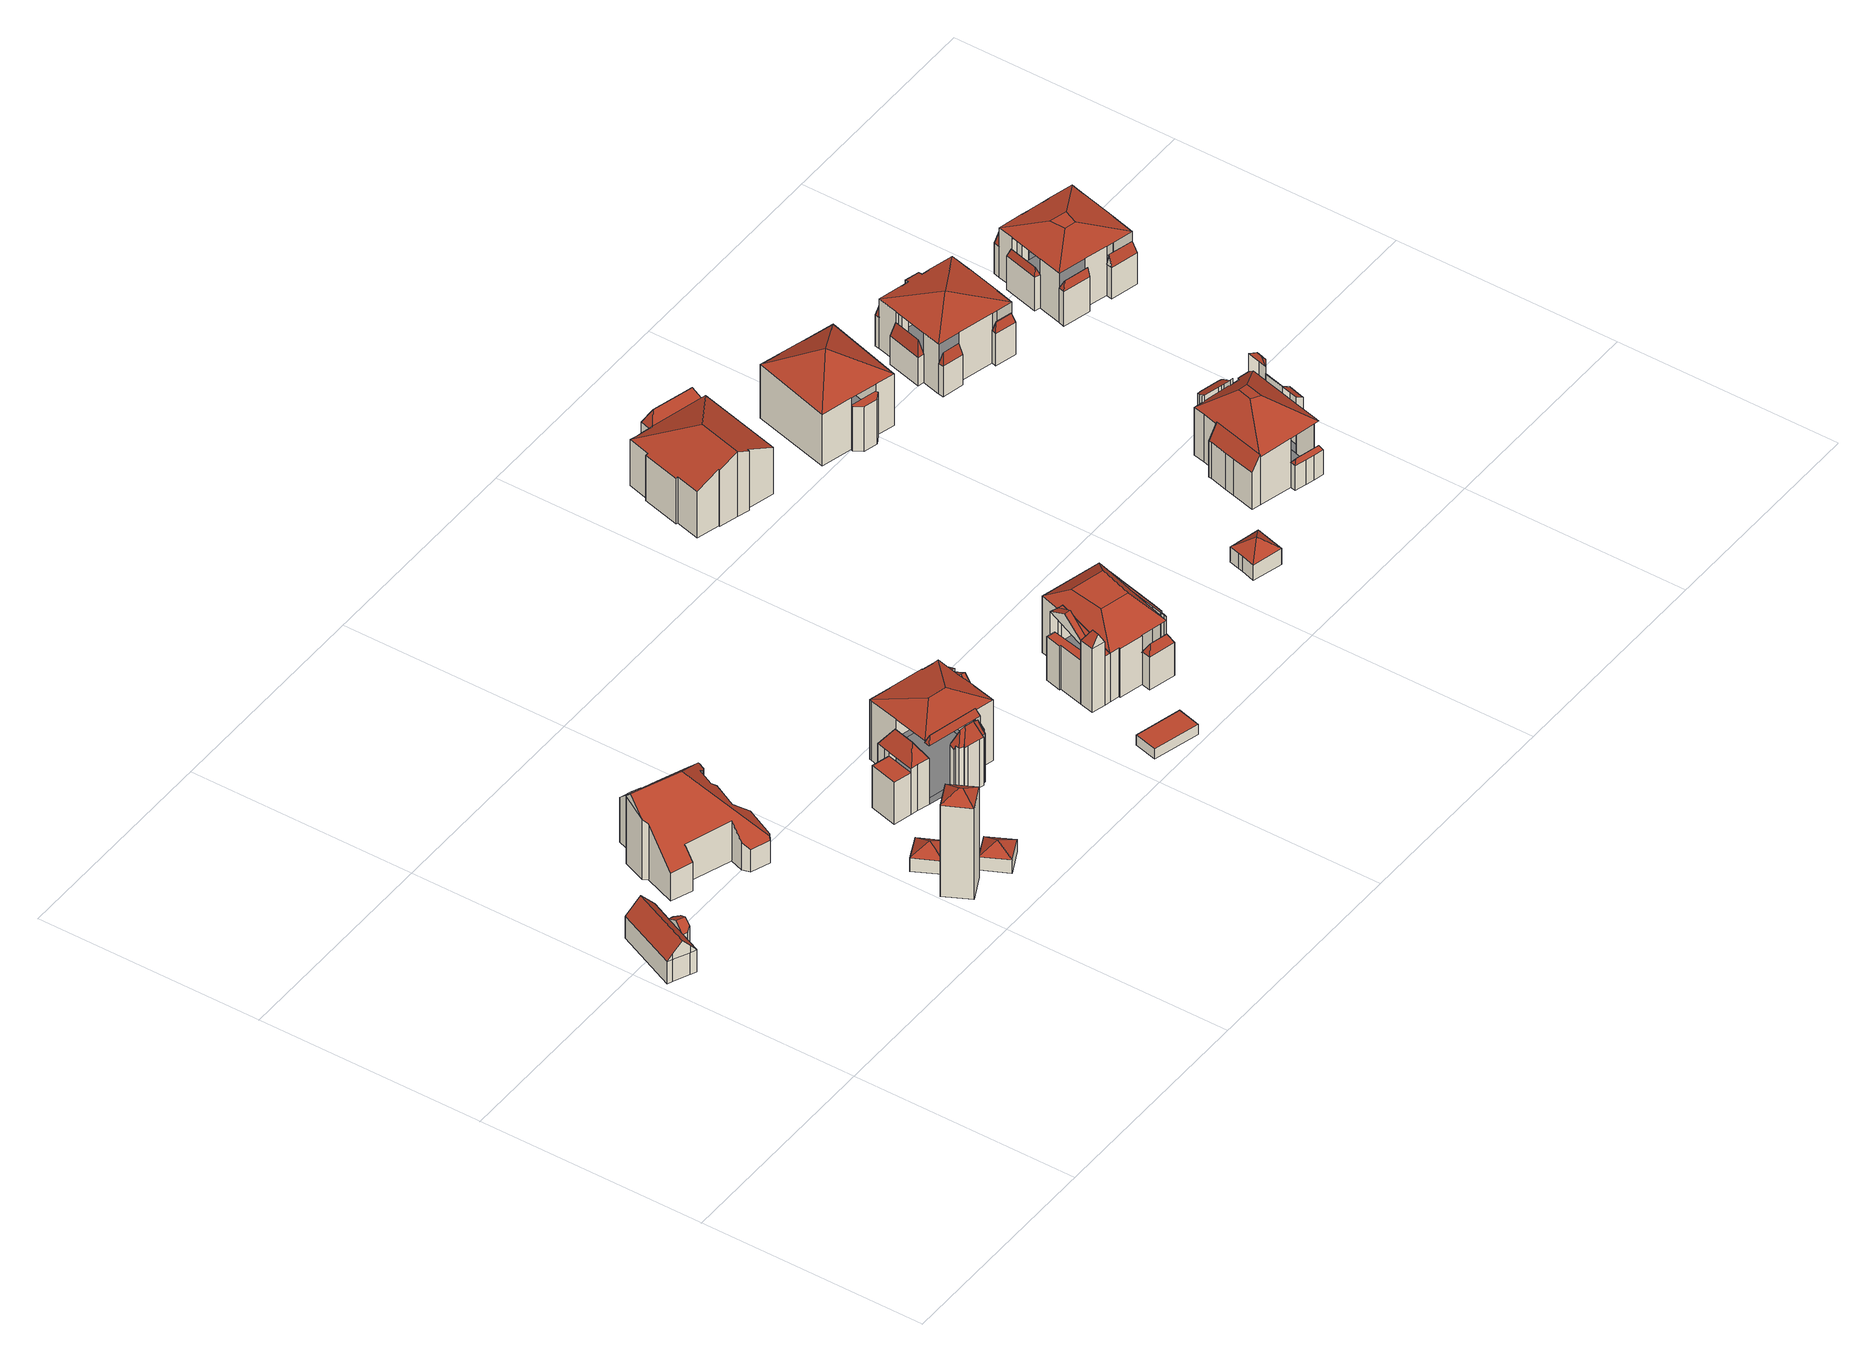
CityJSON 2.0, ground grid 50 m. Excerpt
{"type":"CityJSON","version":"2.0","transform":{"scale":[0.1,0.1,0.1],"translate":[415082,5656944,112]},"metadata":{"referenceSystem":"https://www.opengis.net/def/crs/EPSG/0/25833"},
"CityObjects":{
"building1":{"type":"Building","attributes":{"Gemeindeschluessel":14612000,"Geometrietyp2DReferenz":"3000","function":"31001_9998","roofType":"9999"},"children":["building1-1","building1-2"]},
"building1-1":{"type":"BuildingPart","attributes":{"Dachtyp_tdc":"tdcGableRoof","Dachneigung":47.53,"QualitaetDacherkennung":67,"Geometrietyp2DReferenz":"3000","measuredHeight":9.1,"roofType":"3100"},"parents":["building1"],"geometry":[{"type":"MultiSurface","lod":"2","boundaries":[[[0,1,2,3]],[[1,4,5,2]],[[4,6,7,5]],[[6,8,9,7]],[[8,10,11,9]],[[10,12,13,11]],[[12,14,15,13]],[[16,17,18,19,20,21,22,23]],[[8,24,19,18,10]],[[4,20,19,24,6]],[[6,24,8]],[[25,22,0]],[[0,22,21,1]],[[1,21,20,4]],[[12,17,16,14]],[[10,18,17,12]],[[3,2,5,7,9,11,13,15]]],"semantics":{"surfaces":[{"type":"WallSurface"},{"type":"RoofSurface"},{"type":"GroundSurface"}],"values":[0,0,0,0,0,0,0,1,1,0,0,0,0,0,0,0,2]}}]},
"building1-2":{"type":"BuildingPart","attributes":{"Dachtyp_tdc":"tdcFreeFormRoof","Dachneigung":30.29,"QualitaetDacherkennung":34,"Geometrietyp2DReferenz":"3000","measuredHeight":7.19,"roofType":"5000"},"parents":["building1"],"geometry":[{"type":"MultiSurface","lod":"2","boundaries":[[[26,27,28,15,14,16]],[[27,29,30,28]],[[29,31,32,30]],[[31,33,34,32]],[[33,25,0,3,34]],[[35,29,27,26,36]],[[31,35,36,25,33]],[[31,29,35]],[[26,23,25,36]],[[15,28,30,32,34,3]]],"semantics":{"surfaces":[{"type":"WallSurface"},{"type":"RoofSurface"},{"type":"GroundSurface"}],"values":[0,0,0,0,0,1,1,0,0,2]}}]},
"building2":{"type":"Building","attributes":{"Dachtyp_tdc":"tdcFreeFormRoof","Gemeindeschluessel":14612000,"Dachneigung":44.71,"QualitaetDacherkennung":26,"Geometrietyp2DReferenz":"3000","measuredHeight":18.48,"function":"31001_9998","roofType":"5000"},"geometry":[{"type":"Solid","lod":"2","boundaries":[[[[37,38,39,40]],[[38,41,42,39]],[[41,43,44,42]],[[43,45,46,44]],[[45,47,48,46]],[[47,49,50,48]],[[49,51,52,50]],[[51,53,54,52]],[[53,55,56,54]],[[55,57,58,56]],[[57,59,60,58]],[[59,61,62,60]],[[61,63,64,62]],[[63,65,66,64]],[[67,51,49,47,45,43,41,38,37,68,69,70]],[[69,71,72,73,74,75,76,77,78,79,80,81,82,83,84,70]],[[53,67,70,84,85,86,65,63,61,59,57,55]],[[68,71,69]],[[83,85,84]],[[53,51,67]],[[66,87,88,89,90,91,92,93,94,95,96,97,98,99,100,101,102,40,39,42,44,46,48,50,52,54,56,58,60,62,64]],[[65,86,87,66]],[[86,85,88,87]],[[85,83,89,88]],[[83,82,90,89]],[[82,81,91,90]],[[81,80,92,91]],[[80,79,93,92]],[[79,78,94,93]],[[78,77,95,94]],[[77,76,96,95]],[[76,75,97,96]],[[75,74,98,97]],[[74,73,99,98]],[[73,72,100,99]],[[72,71,101,100]],[[71,68,102,101]],[[68,37,40,102]]]],"semantics":{"surfaces":[{"type":"WallSurface"},{"type":"RoofSurface"},{"type":"GroundSurface"}],"values":[[0,0,0,0,0,0,0,0,0,0,0,0,0,0,1,1,1,0,0,0,2,0,0,0,0,0,0,0,0,0,0,0,0,0,0,0,0,0]]}}]},
"building3":{"type":"Building","attributes":{"Dachtyp_tdc":"tdcFreeFormRoof","Gemeindeschluessel":14612000,"Dachneigung":33.03,"QualitaetDacherkennung":5,"Geometrietyp2DReferenz":"3000","measuredHeight":24.63,"function":"31001_9998","roofType":"5000"},"geometry":[{"type":"Solid","lod":"2","boundaries":[[[[103,104,105,106]],[[104,107,108,105]],[[107,109,110,108]],[[109,103,106,110]],[[111,109,107]],[[112,111,107,104]],[[112,104,103]],[[111,112,103,109]],[[106,105,108,110]]]],"semantics":{"surfaces":[{"type":"WallSurface"},{"type":"RoofSurface"},{"type":"GroundSurface"}],"values":[[0,0,0,0,1,1,1,1,2]]}}]},
"building4":{"type":"Building","attributes":{"Dachtyp_tdc":"tdcTentRoof","Gemeindeschluessel":14612000,"Dachneigung":36.74,"QualitaetDacherkennung":76,"Geometrietyp2DReferenz":"3000","measuredHeight":5.43,"function":"31001_9998","roofType":"3500"},"geometry":[{"type":"Solid","lod":"2","boundaries":[[[[113,114,115,116]],[[114,117,118,115]],[[117,119,120,118]],[[119,113,116,120]],[[114,113,121]],[[117,114,121]],[[119,117,121]],[[113,119,121]],[[116,115,118,120]]]],"semantics":{"surfaces":[{"type":"WallSurface"},{"type":"RoofSurface"},{"type":"GroundSurface"}],"values":[[0,0,0,0,1,1,1,1,2]]}}]},
"building5":{"type":"Building","attributes":{"Dachtyp_tdc":"tdcTentRoof","Gemeindeschluessel":14612000,"Dachneigung":36.48,"QualitaetDacherkennung":73,"Geometrietyp2DReferenz":"3000","measuredHeight":5.42,"function":"31001_9998","roofType":"3500"},"geometry":[{"type":"Solid","lod":"2","boundaries":[[[[122,123,124,125]],[[123,126,127,124]],[[126,128,129,127]],[[128,122,125,129]],[[123,122,130]],[[126,123,130]],[[128,126,130]],[[122,128,130]],[[125,124,127,129]]]],"semantics":{"surfaces":[{"type":"WallSurface"},{"type":"RoofSurface"},{"type":"GroundSurface"}],"values":[[0,0,0,0,1,1,1,1,2]]}}]},
"building6":{"type":"Building","attributes":{"Gemeindeschluessel":14612000,"Geometrietyp2DReferenz":"3000","function":"31001_9998","roofType":"9999"},"children":["building6-1","building6-2","building6-3","building6-4","building6-5","building6-6","building6-7"]},
"building6-1":{"type":"BuildingPart","attributes":{"Dachtyp_tdc":"tdcFreeFormRoof","Dachneigung":60.09,"QualitaetDacherkennung":9,"Geometrietyp2DReferenz":"3000","measuredHeight":15.31,"roofType":"5000"},"parents":["building6"],"geometry":[{"type":"MultiSurface","lod":"2","boundaries":[[[131,132,133,134,135]],[[132,136,137,133]],[[136,138,139,137]],[[138,140,141,139]],[[142,143,144,145]],[[143,146,147,148,144]],[[149,150,142,151,140]],[[149,140,138,136]],[[136,132,131,146,150,149]],[[150,146,143,142]],[[134,133,137,139,141,152,145,144,148]]],"semantics":{"surfaces":[{"type":"WallSurface"},{"type":"RoofSurface"},{"type":"GroundSurface"}],"values":[0,0,0,0,0,0,1,1,1,1,2]}}]},
"building6-2":{"type":"BuildingPart","attributes":{"Dachtyp_tdc":"tdcFreeFormRoof","Dachneigung":30.45,"QualitaetDacherkennung":37,"Geometrietyp2DReferenz":"3000","measuredHeight":15.52,"roofType":"5000"},"parents":["building6"],"geometry":[{"type":"MultiSurface","lod":"2","boundaries":[[[153,154,155,156]],[[154,157,158,155]],[[157,159,160,158]],[[159,161,162,160]],[[161,163,164,162]],[[165,153,156,166]],[[167,168,163,161,159]],[[159,157,154,153,165,169,170,167]],[[156,155,158,160,162,164,171,172,166]]],"semantics":{"surfaces":[{"type":"WallSurface"},{"type":"RoofSurface"},{"type":"GroundSurface"}],"values":[0,0,0,0,0,0,1,1,2]}}]},
"building6-3":{"type":"BuildingPart","attributes":{"Dachtyp_tdc":"tdcFreeFormRoof","Dachneigung":70.7,"QualitaetDacherkennung":12,"Geometrietyp2DReferenz":"3000","measuredHeight":16.45,"roofType":"5000"},"parents":["building6"],"geometry":[{"type":"MultiSurface","lod":"2","boundaries":[[[173,174,175,176,177]],[[178,179,180]],[[181,178,180,174]],[[181,174,173]],[[178,181,173,179]],[[177,176,182,183,145,152]]],"semantics":{"surfaces":[{"type":"WallSurface"},{"type":"RoofSurface"},{"type":"GroundSurface"}],"values":[0,1,1,1,1,2]}}]},
"building6-4":{"type":"BuildingPart","attributes":{"Dachtyp_tdc":"tdcFreeFormRoof","Dachneigung":70.18,"QualitaetDacherkennung":25,"Geometrietyp2DReferenz":"3000","measuredHeight":15.8,"roofType":"5000"},"parents":["building6"],"geometry":[{"type":"MultiSurface","lod":"2","boundaries":[[[175,184,185,176]],[[184,186,187,185]],[[186,188,189,187]],[[188,190,191,189]],[[190,192,193,191]],[[192,194,195,193]],[[194,196,197,195]],[[196,198,199,197]],[[198,200,201,199]],[[200,202,203,201]],[[202,204,205,203]],[[204,206,207,205]],[[206,208,183,207]],[[202,200,209,210,211]],[[200,198,209]],[[198,196,194,192,212,210,209]],[[192,190,213,212]],[[190,188,214,213]],[[188,186,215,214]],[[186,184,216,215]],[[184,175,216]],[[175,217,211,210,212,213,214,215,216]],[[217,208,206,204,202,211]],[[183,182,176,185,187,189,191,193,195,197,199,201,203,205,207]]],"semantics":{"surfaces":[{"type":"WallSurface"},{"type":"RoofSurface"},{"type":"GroundSurface"}],"values":[0,0,0,0,0,0,0,0,0,0,0,0,0,1,1,1,1,1,1,1,1,1,1,2]}}]},
"building6-5":{"type":"BuildingPart","attributes":{"Dachtyp_tdc":"tdcHipRoof","Dachneigung":13.99,"QualitaetDacherkennung":50,"Geometrietyp2DReferenz":"3000","measuredHeight":16.91,"roofType":"3200"},"parents":["building6"],"geometry":[{"type":"MultiSurface","lod":"2","boundaries":[[[218,219,220,141,140]],[[219,221,222,220]],[[221,223,224,222]],[[223,225,226,224]],[[225,227,228,226]],[[229,230,231,232,233]],[[230,234,165,166,231]],[[235,236,237,164,163]],[[236,238,173,177,237]],[[236,235,168,239,170,240,241]],[[223,221,219,218,242,243]],[[240,234,230,229,225,223,243,241]],[[242,238,236,241,243]],[[141,220,222,224,226,232,231,166,172,171,164,237,177,152]]],"semantics":{"surfaces":[{"type":"WallSurface"},{"type":"RoofSurface"},{"type":"GroundSurface"}],"values":[0,0,0,0,0,0,0,0,0,1,1,1,1,2]}}]},
"building6-6":{"type":"BuildingPart","attributes":{"Dachtyp_tdc":"tdcGableRoof","Dachneigung":22.22,"QualitaetDacherkennung":46,"Geometrietyp2DReferenz":"3000","measuredHeight":13.31,"roofType":"3100"},"parents":["building6"],"geometry":[{"type":"MultiSurface","lod":"2","boundaries":[[[228,244,245,226]],[[244,246,247,245]],[[246,233,232,247]],[[227,248,249,250]],[[246,249,248,233]],[[244,250,249,246]],[[228,227,250,244]],[[245,247,232,226]]],"semantics":{"surfaces":[{"type":"WallSurface"},{"type":"RoofSurface"},{"type":"GroundSurface"}],"values":[0,0,0,1,1,0,0,2]}}]},
"building6-7":{"type":"BuildingPart","attributes":{"Dachtyp_tdc":"tdcPolyFlatRoof","Dachneigung":0,"QualitaetDacherkennung":57,"Geometrietyp2DReferenz":"3000","measuredHeight":10.44,"roofType":"1000"},"parents":["building6"],"geometry":[{"type":"MultiSurface","lod":"2","boundaries":[[[147,251,252,148]],[[251,253,254,252]],[[253,135,134,254]],[[135,253,251,147]],[[148,252,254,134]]],"semantics":{"surfaces":[{"type":"WallSurface"},{"type":"RoofSurface"},{"type":"GroundSurface"}],"values":[0,0,0,1,2]}}]},
"building7":{"type":"Building","attributes":{"Dachtyp_tdc":"tdcPolyFlatRoof","Gemeindeschluessel":14612000,"Dachneigung":0,"QualitaetDacherkennung":90,"Geometrietyp2DReferenz":"3000","measuredHeight":2.54,"function":"31001_9998","roofType":"1000"},"geometry":[{"type":"Solid","lod":"2","boundaries":[[[[255,256,257,258]],[[256,259,260,257]],[[259,261,262,260]],[[261,255,258,262]],[[261,259,256,255]],[[258,257,260,262]]]],"semantics":{"surfaces":[{"type":"WallSurface"},{"type":"RoofSurface"},{"type":"GroundSurface"}],"values":[[0,0,0,0,1,2]]}}]},
"building8":{"type":"Building","attributes":{"Dachtyp_tdc":"tdcFreeFormRoof","Gemeindeschluessel":14612000,"Dachneigung":60.79,"QualitaetDacherkennung":9,"Geometrietyp2DReferenz":"3000","measuredHeight":18.56,"function":"31001_9998","roofType":"5000"},"geometry":[{"type":"Solid","lod":"2","boundaries":[[[[263,264,265,266]],[[264,267,268,265]],[[267,269,270,268]],[[269,263,266,270]],[[271,272,269,267]],[[271,267,264]],[[272,271,264,263]],[[272,263,269]],[[266,265,268,270]]]],"semantics":{"surfaces":[{"type":"WallSurface"},{"type":"RoofSurface"},{"type":"GroundSurface"}],"values":[[0,0,0,0,1,1,1,0,2]]}}]},
"building9":{"type":"Building","attributes":{"Gemeindeschluessel":14612000,"Geometrietyp2DReferenz":"3000","function":"31001_9998","roofType":"9999"},"children":["building9-1","building9-2","building9-3","building9-4","building9-5","building9-6"]},
"building9-1":{"type":"BuildingPart","attributes":{"Dachtyp_tdc":"tdcFreeFormRoof","Dachneigung":63.95,"QualitaetDacherkennung":8,"Geometrietyp2DReferenz":"3000","measuredHeight":10.19,"roofType":"5000"},"parents":["building9"],"geometry":[{"type":"MultiSurface","lod":"2","boundaries":[[[273,274,275,276]],[[274,277,278,275]],[[277,279,280,278]],[[279,281,282,280]],[[281,283,284,282]],[[283,281,285]],[[281,279,286,285]],[[279,277,274,286]],[[274,273,287,283,285,286]],[[275,278,280,282,284,288,276]]],"semantics":{"surfaces":[{"type":"WallSurface"},{"type":"RoofSurface"},{"type":"GroundSurface"}],"values":[0,0,0,0,0,1,1,1,1,2]}}]},
"building9-2":{"type":"BuildingPart","attributes":{"Dachtyp_tdc":"tdcGableRoof","Dachneigung":40.2,"QualitaetDacherkennung":18,"Geometrietyp2DReferenz":"3000","measuredHeight":16.97,"roofType":"3100"},"parents":["building9"],"geometry":[{"type":"MultiSurface","lod":"2","boundaries":[[[289,290,291,292,268]],[[293,294,295,296,297]],[[293,290,298]],[[290,289,299,300,301,298]],[[294,293,298,301,302,303]],[[268,292,304,297,296]]],"semantics":{"surfaces":[{"type":"WallSurface"},{"type":"RoofSurface"},{"type":"GroundSurface"}],"values":[0,0,0,1,1,2]}}]},
"building9-3":{"type":"BuildingPart","attributes":{"Dachtyp_tdc":"tdcGableRoof","Dachneigung":14.42,"QualitaetDacherkennung":17,"Geometrietyp2DReferenz":"3000","measuredHeight":15.51,"roofType":"3100"},"parents":["building9"],"geometry":[{"type":"MultiSurface","lod":"2","boundaries":[[[295,305,306,307,296]],[[308,270,309,310]],[[310,305,311]],[[305,295,312,303,313,311]],[[308,310,311,313,302,300]],[[296,307,309,270,268]]],"semantics":{"surfaces":[{"type":"WallSurface"},{"type":"RoofSurface"},{"type":"GroundSurface"}],"values":[0,0,0,1,1,2]}}]},
"building9-4":{"type":"BuildingPart","attributes":{"Dachtyp_tdc":"tdcPolyFlatRoof","Dachneigung":0,"QualitaetDacherkennung":18,"Geometrietyp2DReferenz":"3000","measuredHeight":13.18,"roofType":"1000"},"parents":["building9"],"geometry":[{"type":"MultiSurface","lod":"2","boundaries":[[[314,315,316,317]],[[315,318,319,316]],[[318,320,321,319]],[[320,322,323,321]],[[322,324,276,323]],[[325,314,317,326]],[[325,327,324,322,320,318,315,314]],[[317,316,319,321,323,276,326]]],"semantics":{"surfaces":[{"type":"WallSurface"},{"type":"RoofSurface"},{"type":"GroundSurface"}],"values":[0,0,0,0,0,0,1,2]}}]},
"building9-5":{"type":"BuildingPart","attributes":{"Dachtyp_tdc":"tdcCutTentRoof","Dachneigung":36.79,"QualitaetDacherkennung":27,"Geometrietyp2DReferenz":"3000","measuredHeight":16.96,"roofType":"9999"},"parents":["building9"],"geometry":[{"type":"MultiSurface","lod":"2","boundaries":[[[328,329,330,331]],[[329,332,333,330]],[[332,334,325,326,333]],[[335,336,337,284,283]],[[336,338,339,337]],[[338,310,309,339]],[[306,340,341,307]],[[340,328,331,341]],[[329,328,340,342,343]],[[344,327,334,332,329,343,345]],[[310,338,336,335,346,344,345,347]],[[340,306,310,347,342]],[[347,345,343,342]],[[331,330,333,326,276,288,284,337,339,309,307,341]]],"semantics":{"surfaces":[{"type":"WallSurface"},{"type":"RoofSurface"},{"type":"GroundSurface"}],"values":[0,0,0,0,0,0,0,0,1,1,1,1,1,2]}}]},
"building9-6":{"type":"BuildingPart","attributes":{"Dachtyp_tdc":"tdcPolyFlatRoof","Dachneigung":0,"QualitaetDacherkennung":40,"Geometrietyp2DReferenz":"3000","measuredHeight":10.78,"roofType":"1000"},"parents":["building9"],"geometry":[{"type":"MultiSurface","lod":"2","boundaries":[[[348,349,350,265]],[[349,351,352,350]],[[351,353,354,352]],[[353,355,304,354]],[[291,348,265,292]],[[291,355,353,351,349,348]],[[265,350,352,354,304,292]]],"semantics":{"surfaces":[{"type":"WallSurface"},{"type":"RoofSurface"},{"type":"GroundSurface"}],"values":[0,0,0,0,0,1,2]}}]},
"building10":{"type":"Building","attributes":{"Gemeindeschluessel":14612000,"Geometrietyp2DReferenz":"3000","function":"31001_9998","roofType":"9999"},"children":["building10-1","building10-2"]},
"building10-1":{"type":"BuildingPart","attributes":{"Dachtyp_tdc":"tdcFreeFormRoof","Dachneigung":63.85,"QualitaetDacherkennung":12,"Geometrietyp2DReferenz":"3000","measuredHeight":13.63,"roofType":"5000"},"parents":["building10"],"geometry":[{"type":"MultiSurface","lod":"2","boundaries":[[[356,357,358,359]],[[357,360,361,358]],[[360,362,363,361]],[[362,364,365,363]],[[364,366,367,365]],[[366,368,369,367]],[[368,370,371,369]],[[372,356,359]],[[370,368,373]],[[368,366,364,362,360,357,374,373]],[[357,356,372,374]],[[372,370,373,374]],[[358,361,363,365,367,369,371,359]]],"semantics":{"surfaces":[{"type":"WallSurface"},{"type":"RoofSurface"},{"type":"GroundSurface"}],"values":[0,0,0,0,0,0,0,0,1,1,1,1,2]}}]},
"building10-2":{"type":"BuildingPart","attributes":{"Dachtyp_tdc":"tdcHipAndGableRoof","Dachneigung":26.4,"QualitaetDacherkennung":58,"Geometrietyp2DReferenz":"3000","measuredHeight":16.11,"roofType":"5000"},"parents":["building10"],"geometry":[{"type":"MultiSurface","lod":"2","boundaries":[[[375,376,377,378]],[[376,379,380,377]],[[379,381,382,380]],[[381,383,384,382]],[[383,385,386,384]],[[385,387,388,386]],[[387,389,390,388]],[[389,391,392,390]],[[391,393,394,392]],[[393,395,396,394]],[[395,397,398,396]],[[397,399,359,398]],[[400,401,402,403]],[[401,404,405,402]],[[404,375,378,405]],[[400,399,397,395,393,406]],[[393,391,389,387,385,383,381,379,376,406]],[[376,375,404,401,400,406]],[[378,377,380,382,384,386,388,390,392,394,396,398,359,371,403,402,405]]],"semantics":{"surfaces":[{"type":"WallSurface"},{"type":"RoofSurface"},{"type":"GroundSurface"}],"values":[0,0,0,0,0,0,0,0,0,0,0,0,0,0,0,1,1,1,2]}}]},
"building11":{"type":"Building","attributes":{"Dachtyp_tdc":"tdcFreeFormRoof","Gemeindeschluessel":14612000,"Dachneigung":36.68,"QualitaetDacherkennung":77,"Geometrietyp2DReferenz":"3000","measuredHeight":6.46,"function":"31001_9998","roofType":"5000"},"geometry":[{"type":"Solid","lod":"2","boundaries":[[[[407,408,409,410]],[[408,411,412,409]],[[411,413,414,412]],[[413,415,416,414]],[[415,417,418,416]],[[417,407,410,418]],[[417,415,419]],[[417,419,407]],[[419,413,411,408,407]],[[413,419,415]],[[410,409,412,414,416,418]]]],"semantics":{"surfaces":[{"type":"WallSurface"},{"type":"RoofSurface"},{"type":"GroundSurface"}],"values":[[0,0,0,0,0,0,1,1,1,1,2]]}}]},
"building12":{"type":"Building","attributes":{"Gemeindeschluessel":14612000,"Geometrietyp2DReferenz":"3000","function":"31001_9998","roofType":"9999"},"children":["building12-1","building12-2","building12-3"]},
"building12-1":{"type":"BuildingPart","attributes":{"Dachtyp_tdc":"tdcTentRoof","Dachneigung":29.03,"QualitaetDacherkennung":41,"Geometrietyp2DReferenz":"3000","measuredHeight":17.91,"roofType":"3500"},"parents":["building12"],"geometry":[{"type":"MultiSurface","lod":"2","boundaries":[[[420,421,422]],[[420,423,424,421]],[[423,425,426,424]],[[425,427,428,426]],[[427,429,428]],[[430,431,432]],[[430,433,434,431]],[[433,435,436,434]],[[435,437,438,439,436]],[[423,420,437,435,440]],[[425,423,440]],[[433,430,427,425,440]],[[435,433,440]],[[439,421,424,426,428,431,434,436]]],"semantics":{"surfaces":[{"type":"WallSurface"},{"type":"RoofSurface"},{"type":"GroundSurface"}],"values":[0,0,0,0,0,0,0,0,0,1,1,1,1,2]}}]},
"building12-2":{"type":"BuildingPart","attributes":{"Dachtyp_tdc":"tdcPolyFlatRoof","Dachneigung":0,"QualitaetDacherkennung":23,"Geometrietyp2DReferenz":"3000","measuredHeight":11.01,"roofType":"1000"},"parents":["building12"],"geometry":[{"type":"MultiSurface","lod":"2","boundaries":[[[441,442,443,444]],[[442,432,431,443]],[[429,445,446,428]],[[445,447,448,446]],[[447,441,444,448]],[[447,445,429,432,442,441]],[[444,443,431,428,446,448]]],"semantics":{"surfaces":[{"type":"WallSurface"},{"type":"RoofSurface"},{"type":"GroundSurface"}],"values":[0,0,0,0,0,1,2]}}]},
"building12-3":{"type":"BuildingPart","attributes":{"Dachtyp_tdc":"tdcPolyFlatRoof","Dachneigung":0,"QualitaetDacherkennung":33,"Geometrietyp2DReferenz":"3000","measuredHeight":10.4,"roofType":"1000"},"parents":["building12"],"geometry":[{"type":"MultiSurface","lod":"2","boundaries":[[[438,449,450,439]],[[449,451,452,450]],[[451,422,421,452]],[[422,451,449,438]],[[439,450,452,421]]],"semantics":{"surfaces":[{"type":"WallSurface"},{"type":"RoofSurface"},{"type":"GroundSurface"}],"values":[0,0,0,1,2]}}]},
"building13":{"type":"Building","attributes":{"Gemeindeschluessel":14612000,"Geometrietyp2DReferenz":"3000","function":"31001_9998","roofType":"9999"},"children":["building13-1","building13-2","building13-3","building13-4","building13-5","building13-6"]},
"building13-1":{"type":"BuildingPart","attributes":{"Dachtyp_tdc":"tdcFreeFormRoof","Dachneigung":60.46,"QualitaetDacherkennung":15,"Geometrietyp2DReferenz":"3000","measuredHeight":7.24,"roofType":"5000"},"parents":["building13"],"geometry":[{"type":"MultiSurface","lod":"2","boundaries":[[[453,454,455,456]],[[454,457,458,455]],[[457,459,460,458]],[[459,461,462,460]],[[461,463,464,462]],[[465,466,467,468]],[[466,453,456,467]],[[461,459,457,454,469,470]],[[454,453,469]],[[453,463,470,469]],[[466,465,453]],[[463,461,470]],[[456,455,458,460,462,464,456,468,467]]],"semantics":{"surfaces":[{"type":"WallSurface"},{"type":"RoofSurface"},{"type":"GroundSurface"}],"values":[0,0,0,0,0,0,0,1,1,1,1,1,2]}}]},
"building13-2":{"type":"BuildingPart","attributes":{"Dachtyp_tdc":"tdcPolyFlatRoof","Dachneigung":59.53,"QualitaetDacherkennung":44,"Geometrietyp2DReferenz":"3000","measuredHeight":12.46,"roofType":"2100"},"parents":["building13"],"geometry":[{"type":"MultiSurface","lod":"2","boundaries":[[[471,472,473,474,475]],[[472,476,477,473]],[[476,478,479,477]],[[478,480,481,479]],[[480,482,483,481]],[[482,484,485,486,483]],[[482,480,478,476,472,471,484]],[[486,474,473,477,479,481,483]]],"semantics":{"surfaces":[{"type":"WallSurface"},{"type":"RoofSurface"},{"type":"GroundSurface"}],"values":[0,0,0,0,0,0,1,2]}}]},
"building13-3":{"type":"BuildingPart","attributes":{"Dachtyp_tdc":"tdcCutTentRoof","Dachneigung":26.62,"QualitaetDacherkennung":32,"Geometrietyp2DReferenz":"3000","measuredHeight":16.78,"roofType":"9999"},"parents":["building13"],"geometry":[{"type":"MultiSurface","lod":"2","boundaries":[[[487,488,489,490]],[[488,491,492,489]],[[491,493,494,492]],[[495,496,467,497]],[[496,498,465,468,467]],[[499,475,474,464,463]],[[485,500,501,486]],[[500,502,503,501]],[[502,504,505,503]],[[506,498,496,495,507,508,509,510]],[[475,499,506,510,511]],[[502,500,485,475,511,512]],[[508,493,491,488,487,504,502,512,509]],[[512,511,510,509]],[[490,489,492,494,513,514,497,467,468,456,464,474,486,501,503,505]]],"semantics":{"surfaces":[{"type":"WallSurface"},{"type":"RoofSurface"},{"type":"GroundSurface"}],"values":[0,0,0,0,0,0,0,0,0,1,1,1,1,1,2]}}]},
"building13-4":{"type":"BuildingPart","attributes":{"Dachtyp_tdc":"tdcPolyFlatRoof","Dachneigung":32.03,"QualitaetDacherkennung":57,"Geometrietyp2DReferenz":"3000","measuredHeight":14.1,"roofType":"2100"},"parents":["building13"],"geometry":[{"type":"MultiSurface","lod":"2","boundaries":[[[515,516,495,497,517]],[[518,519,520,514,507]],[[519,521,522,520]],[[521,523,524,522]],[[523,515,517,524]],[[523,521,519,518,516,515]],[[517,497,514,520,522,524]]],"semantics":{"surfaces":[{"type":"WallSurface"},{"type":"RoofSurface"},{"type":"GroundSurface"}],"values":[0,0,0,0,0,1,2]}}]},
"building13-5":{"type":"BuildingPart","attributes":{"Dachtyp_tdc":"tdcPolyFlatRoof","Dachneigung":30.21,"QualitaetDacherkennung":28,"Geometrietyp2DReferenz":"3000","measuredHeight":13.52,"roofType":"2100"},"parents":["building13"],"geometry":[{"type":"MultiSurface","lod":"2","boundaries":[[[525,526,527,505]],[[526,528,529,527]],[[528,530,531,529]],[[530,532,533,531]],[[532,534,535,533]],[[534,536,537,535]],[[536,538,539,537]],[[538,540,541,539]],[[540,542,487,490,541]],[[542,487,490,487]],[[525,505,504]],[[540,542,540,538,536,534,532,530,528,526,525]],[[527,529,531,533,535,537,539,541,490,541,527,505]]],"semantics":{"surfaces":[{"type":"WallSurface"},{"type":"RoofSurface"},{"type":"GroundSurface"}],"values":[0,0,0,0,0,0,0,0,0,0,0,1,2]}}]},
"building13-6":{"type":"BuildingPart","attributes":{"Dachtyp_tdc":"tdcFreeFormRoof","Dachneigung":53.42,"QualitaetDacherkennung":7,"Geometrietyp2DReferenz":"3000","measuredHeight":16.88,"roofType":"5000"},"parents":["building13"],"geometry":[{"type":"MultiSurface","lod":"2","boundaries":[[[543,544,545,494,493]],[[544,546,547,545]],[[548,549,546]],[[550,548,546,544]],[[550,544,543]],[[548,550,543,549]],[[494,545,547,520,514,513]]],"semantics":{"surfaces":[{"type":"WallSurface"},{"type":"RoofSurface"},{"type":"GroundSurface"}],"values":[0,0,1,1,1,1,2]}}]},
"building14":{"type":"Building","attributes":{"Gemeindeschluessel":14612000,"Geometrietyp2DReferenz":"3000","function":"31001_9998","roofType":"9999"},"children":["building14-1","building14-2","building14-3","building14-4","building14-5","building14-6","building14-7"]},
"building14-1":{"type":"BuildingPart","attributes":{"Dachtyp_tdc":"tdcFreeFormRoof","Dachneigung":76.17,"QualitaetDacherkennung":21,"Geometrietyp2DReferenz":"3000","measuredHeight":10.36,"roofType":"5000"},"parents":["building14"],"geometry":[{"type":"MultiSurface","lod":"2","boundaries":[[[551,552,553,554]],[[555,556,557,558]],[[556,551,554,557]],[[559,556,555]],[[560,559,555,552]],[[560,552,551]],[[559,560,551,556]],[[554,553,558,557]]],"semantics":{"surfaces":[{"type":"WallSurface"},{"type":"RoofSurface"},{"type":"GroundSurface"}],"values":[0,0,0,1,1,1,1,2]}}]},
"building14-2":{"type":"BuildingPart","attributes":{"Dachtyp_tdc":"tdcFreeFormRoof","Dachneigung":78.71,"QualitaetDacherkennung":28,"Geometrietyp2DReferenz":"3000","measuredHeight":10.39,"roofType":"5000"},"parents":["building14"],"geometry":[{"type":"MultiSurface","lod":"2","boundaries":[[[561,562,563,564]],[[565,566,567,568]],[[566,561,564,567]],[[562,561,569]],[[561,566,570,569]],[[566,565,570]],[[565,562,569,570]],[[564,563,568,567]]],"semantics":{"surfaces":[{"type":"WallSurface"},{"type":"RoofSurface"},{"type":"GroundSurface"}],"values":[0,0,0,1,1,1,1,2]}}]},
"building14-3":{"type":"BuildingPart","attributes":{"Dachtyp_tdc":"tdcTentRoof","Dachneigung":14.83,"QualitaetDacherkennung":59,"Geometrietyp2DReferenz":"3000","measuredHeight":14.62,"roofType":"3500"},"parents":["building14"],"geometry":[{"type":"MultiSurface","lod":"2","boundaries":[[[571,572,573]],[[571,574,575,572]],[[574,576,575]],[[577,578,579,580,581]],[[578,582,583,579]],[[582,584,585,583]],[[584,586,587,585]],[[586,588,589,590,587]],[[591,592,593]],[[591,594,595,592]],[[594,596,595]],[[597,598,555,558,599,600]],[[601,602,565,568,553,552]],[[603,604,605,563,562]],[[604,606,605]],[[591,588,586,584,582,578,577,574,607]],[[598,597,594,591,607]],[[603,602,601,598,607]],[[574,571,604,603,607]],[[572,575,580,579,583,585,587,590,592,595,599,558,553,568,563,605]]],"semantics":{"surfaces":[{"type":"WallSurface"},{"type":"RoofSurface"},{"type":"GroundSurface"}],"values":[0,0,0,0,0,0,0,0,0,0,0,0,0,0,0,1,1,1,1,2]}}]},
"building14-4":{"type":"BuildingPart","attributes":{"Dachtyp_tdc":"tdcFreeFormRoof","Dachneigung":77.32,"QualitaetDacherkennung":15,"Geometrietyp2DReferenz":"3000","measuredHeight":10.51,"roofType":"5000"},"parents":["building14"],"geometry":[{"type":"MultiSurface","lod":"2","boundaries":[[[608,609,610,611]],[[593,609,612]],[[609,608,613,612]],[[608,589,613]],[[589,593,612,613]],[[610,592,590,611]],[[609,593,592,610]],[[589,608,611,590]]],"semantics":{"surfaces":[{"type":"WallSurface"},{"type":"RoofSurface"},{"type":"GroundSurface"}],"values":[0,1,1,1,1,2,0,0]}}]},
"building14-5":{"type":"BuildingPart","attributes":{"Dachtyp_tdc":"tdcFreeFormRoof","Dachneigung":76.12,"QualitaetDacherkennung":33,"Geometrietyp2DReferenz":"3000","measuredHeight":10.56,"roofType":"5000"},"parents":["building14"],"geometry":[{"type":"MultiSurface","lod":"2","boundaries":[[[596,614,615,595]],[[614,616,617,615]],[[616,600,599,617]],[[618,600,616]],[[619,618,616,614]],[[619,614,596]],[[618,619,596,600]],[[595,615,617,599]]],"semantics":{"surfaces":[{"type":"WallSurface"},{"type":"RoofSurface"},{"type":"GroundSurface"}],"values":[0,0,0,1,1,1,1,2]}}]},
"building14-6":{"type":"BuildingPart","attributes":{"Dachtyp_tdc":"tdcFreeFormRoof","Dachneigung":79.15,"QualitaetDacherkennung":23,"Geometrietyp2DReferenz":"3000","measuredHeight":10.44,"roofType":"5000"},"parents":["building14"],"geometry":[{"type":"MultiSurface","lod":"2","boundaries":[[[620,581,580,621]],[[576,622,623,575]],[[622,620,621,623]],[[624,581,620]],[[625,624,620,622]],[[622,626,625]],[[626,576,581,624,625]],[[626,622,576]],[[621,580,575,623]]],"semantics":{"surfaces":[{"type":"WallSurface"},{"type":"RoofSurface"},{"type":"GroundSurface"}],"values":[0,0,0,1,1,1,1,0,2]}}]},
"building14-7":{"type":"BuildingPart","attributes":{"Dachtyp_tdc":"tdcFreeFormRoof","Dachneigung":78.81,"QualitaetDacherkennung":36,"Geometrietyp2DReferenz":"3000","measuredHeight":10.54,"roofType":"5000"},"parents":["building14"],"geometry":[{"type":"MultiSurface","lod":"2","boundaries":[[[606,627,628,605]],[[627,629,630,628]],[[629,573,572,630]],[[631,573,629]],[[632,631,629,627]],[[632,627,606]],[[631,632,606,573]],[[628,630,572,605]]],"semantics":{"surfaces":[{"type":"WallSurface"},{"type":"RoofSurface"},{"type":"GroundSurface"}],"values":[0,0,0,1,1,1,1,2]}}]},
"building15":{"type":"Building","attributes":{"Gemeindeschluessel":14612000,"Geometrietyp2DReferenz":"3000","function":"31001_9998","roofType":"9999"},"children":["building15-1","building15-2","building15-3","building15-4","building15-5","building15-6","building15-7","building15-8"]},
"building15-1":{"type":"BuildingPart","attributes":{"Dachtyp_tdc":"tdcGableRoof","Dachneigung":43.78,"QualitaetDacherkennung":2,"Geometrietyp2DReferenz":"3000","measuredHeight":6.87,"roofType":"3100"},"parents":["building15"],"geometry":[{"type":"MultiSurface","lod":"2","boundaries":[[[633,634,635,636]],[[634,637,638,635]],[[639,633,636,640]],[[641,642,643,644]],[[634,643,642,637]],[[633,644,643,634]],[[639,641,644,633]],[[636,635,638,640]]],"semantics":{"surfaces":[{"type":"WallSurface"},{"type":"RoofSurface"},{"type":"GroundSurface"}],"values":[0,0,0,1,1,0,0,2]}}]},
"building15-2":{"type":"BuildingPart","attributes":{"Dachtyp_tdc":"tdcFreeFormRoof","Dachneigung":69.82,"QualitaetDacherkennung":13,"Geometrietyp2DReferenz":"3000","measuredHeight":10.51,"roofType":"5000"},"parents":["building15"],"geometry":[{"type":"MultiSurface","lod":"2","boundaries":[[[645,646,647,648]],[[646,649,650,647]],[[651,645,648,652]],[[649,646,653]],[[646,645,654,653]],[[654,651,649,653]],[[651,654,645]],[[648,647,650,652]]],"semantics":{"surfaces":[{"type":"WallSurface"},{"type":"RoofSurface"},{"type":"GroundSurface"}],"values":[0,0,0,1,1,1,0,2]}}]},
"building15-3":{"type":"BuildingPart","attributes":{"Dachtyp_tdc":"tdcFreeFormRoof","Dachneigung":51.77,"QualitaetDacherkennung":4,"Geometrietyp2DReferenz":"3000","measuredHeight":10.48,"roofType":"5000"},"parents":["building15"],"geometry":[{"type":"MultiSurface","lod":"2","boundaries":[[[655,656,657,658]],[[656,659,660,657]],[[659,661,662,660]],[[663,661,659]],[[664,663,659,656]],[[664,656,655]],[[663,664,655,661]],[[658,657,660,662]]],"semantics":{"surfaces":[{"type":"WallSurface"},{"type":"RoofSurface"},{"type":"GroundSurface"}],"values":[0,0,0,1,1,1,1,2]}}]},
"building15-4":{"type":"BuildingPart","attributes":{"Dachtyp_tdc":"tdcFreeFormRoof","Dachneigung":70.57,"QualitaetDacherkennung":18,"Geometrietyp2DReferenz":"3000","measuredHeight":10.16,"roofType":"5000"},"parents":["building15"],"geometry":[{"type":"MultiSurface","lod":"2","boundaries":[[[665,666,667,668]],[[666,669,670,667]],[[669,671,672,670]],[[673,671,669]],[[674,673,669,666]],[[674,666,665]],[[673,674,665,671]],[[668,667,670,672]]],"semantics":{"surfaces":[{"type":"WallSurface"},{"type":"RoofSurface"},{"type":"GroundSurface"}],"values":[0,0,0,1,1,1,1,2]}}]},
"building15-5":{"type":"BuildingPart","attributes":{"Dachtyp_tdc":"tdcCutTentRoof","Dachneigung":13.62,"QualitaetDacherkennung":56,"Geometrietyp2DReferenz":"3000","measuredHeight":14.18,"roofType":"9999"},"parents":["building15"],"geometry":[{"type":"MultiSurface","lod":"2","boundaries":[[[675,676,651,652,677,678]],[[679,650,649]],[[679,680,668,650]],[[680,665,668]],[[681,682,683,684,672,671]],[[685,686,641,639,640,687,688]],[[689,690,691,692,638,637]],[[693,694,655,658,695,696]],[[697,698,699,700,662,661]],[[679,676,675,698,701,702]],[[682,681,680,679,702,703]],[[693,690,689,686,685,682,703,704]],[[698,697,694,693,704,701]],[[704,703,702,701]],[[700,677,652,650,668,672,684,687,640,638,692,695,658,662]]],"semantics":{"surfaces":[{"type":"WallSurface"},{"type":"RoofSurface"},{"type":"GroundSurface"}],"values":[0,0,0,0,0,0,0,0,0,1,1,1,1,1,2]}}]},
"building15-6":{"type":"BuildingPart","attributes":{"Dachtyp_tdc":"tdcFreeFormRoof","Dachneigung":77.29,"QualitaetDacherkennung":25,"Geometrietyp2DReferenz":"3000","measuredHeight":10.68,"roofType":"5000"},"parents":["building15"],"geometry":[{"type":"MultiSurface","lod":"2","boundaries":[[[700,705,706,677]],[[699,707,705,700]],[[707,708,706,705]],[[708,678,677,706]],[[709,678,708]],[[710,709,708,707]],[[710,707,699]],[[709,710,699,678]]],"semantics":{"surfaces":[{"type":"GroundSurface"},{"type":"WallSurface"},{"type":"RoofSurface"}],"values":[0,1,1,1,1,2,2,2]}}]},
"building15-7":{"type":"BuildingPart","attributes":{"Dachtyp_tdc":"tdcFreeFormRoof","Dachneigung":76.57,"QualitaetDacherkennung":22,"Geometrietyp2DReferenz":"3000","measuredHeight":10.63,"roofType":"5000"},"parents":["building15"],"geometry":[{"type":"MultiSurface","lod":"2","boundaries":[[[711,712,713,714]],[[712,688,687,713]],[[683,711,714,684]],[[715,716,683,688]],[[715,688,712]],[[716,715,712,711]],[[716,711,683]],[[714,713,687,684]]],"semantics":{"surfaces":[{"type":"WallSurface"},{"type":"RoofSurface"},{"type":"GroundSurface"}],"values":[0,0,0,1,0,1,1,2]}}]},
"building15-8":{"type":"BuildingPart","attributes":{"Dachtyp_tdc":"tdcFreeFormRoof","Dachneigung":77.25,"QualitaetDacherkennung":25,"Geometrietyp2DReferenz":"3000","measuredHeight":10.52,"roofType":"5000"},"parents":["building15"],"geometry":[{"type":"MultiSurface","lod":"2","boundaries":[[[691,717,718,692]],[[717,719,720,718]],[[719,696,695,720]],[[721,696,719]],[[722,721,719,717]],[[722,717,691]],[[721,722,691,696]],[[692,718,720,695]]],"semantics":{"surfaces":[{"type":"WallSurface"},{"type":"RoofSurface"},{"type":"GroundSurface"}],"values":[0,0,0,1,1,1,1,2]}}]}
},
"vertices":[
[82,443,75],[62,398,75],[62,398,21],[82,443,21],[49,404,75],[49,404,21],[15,419,75],[15,419,21],[3,424,75],[3,424,21],[64,561,75],[64,561,21],[123,535,75],[123,535,21],[102,489,75],[102,489,21],[102,489,77],[123,535,77],[95,547,112],[34,410,112],[49,404,93],[62,398,77],[82,443,77],[88,456,77],[15,419,89],[82,443,76],
[102,489,78],[112,485,78],[112,485,21],[117,472,84],[117,472,21],[104,443,82],[104,443,21],[92,439,76],[92,439,21],[110,457,93],[92,465,93],
[423,631,145],[411,624,151],[411,624,24],[423,631,24],[403,627,158],[403,627,24],[391,593,151],[391,593,24],[403,588,140],[403,588,24],[385,540,130],[385,540,24],[423,526,93],[423,526,24],[402,467,81],[402,467,24],[388,457,80],[388,457,24],[347,472,78],[347,472,24],[341,489,92],[341,489,24],[352,519,123],[352,519,24],[251,555,120],[251,555,24],[242,531,94],[242,531,24],[195,548,93],[195,548,24],[393,461,85],[427,644,148],[426,646,149],[335,619,209],[423,656,141],[415,659,141],[354,681,143],[358,691,132],[327,702,133],[329,709,126],[321,723,116],[302,730,116],[288,725,126],[285,717,135],[277,720,135],[258,667,191],[234,676,192],[228,661,209],[215,627,173],[220,615,164],[220,615,24],[215,627,24],[234,676,24],[258,667,24],[277,720,24],[285,717,24],[288,725,24],[302,730,24],[321,723,24],[329,709,24],[327,702,24],[358,691,24],[354,681,24],[415,659,24],[423,656,24],[427,644,24],
[492,144,249],[547,171,249],[547,171,23],[492,144,23],[576,114,249],[576,114,23],[520,87,249],[520,87,23],[537,123,269],[533,130,269],
[546,173,56],[517,230,56],[517,230,23],[546,173,23],[573,257,53],[573,257,23],[601,200,53],[601,200,23],[558,214,77],
[621,70,56],[593,127,56],[593,127,23],[621,70,23],[648,154,53],[648,154,23],[676,97,53],[676,97,23],[633,111,77],
[663,379,138],[666,390,138],[666,390,24],[663,379,24],[663,379,128],[671,409,138],[671,409,24],[687,405,138],[687,405,24],[714,398,138],[714,398,24],[691,307,138],[665,314,138],[665,314,24],[691,307,24],[648,318,138],[648,318,128],[648,318,24],[687,381,177],[675,334,177],[694,319,138],[694,319,24],
[927,434,131],[914,403,151],[914,403,24],[927,434,24],[899,402,155],[899,402,24],[889,362,179],[889,362,24],[881,330,143],[881,330,24],[873,332,142],[873,332,24],[885,430,143],[885,430,24],[881,365,179],[880,360,173],[896,428,142],[883,375,173],[881,365,24],[896,428,24],
[817,289,169],[814,276,169],[814,276,144],[814,276,24],[817,289,24],[699,311,187],[694,319,169],[691,307,169],[809,284,188],[743,294,24],[741,294,24],
[811,265,144],[811,265,24],[808,265,144],[808,265,24],[802,257,144],[802,257,24],[793,257,144],[793,257,24],[792,253,144],[792,253,24],[783,256,144],[783,256,24],[756,263,144],[756,263,24],[748,265,144],[748,265,24],[749,268,144],[749,268,24],[741,273,144],[741,273,24],[742,282,144],[742,282,24],[739,283,135],[739,283,24],[741,294,140],[761,273,174],[762,275,182],[753,279,177],[782,270,182],[783,270,181],[796,269,176],[805,272,161],[807,272,161],[743,294,144],
[714,398,173],[731,464,172],[731,464,24],[732,468,172],[732,468,24],[733,470,172],[733,470,24],[783,457,172],[783,457,24],[783,457,144],[783,457,141],[858,438,172],[858,437,172],[858,437,24],[858,438,24],[858,438,141],[885,430,172],[873,332,174],[860,278,175],[860,278,24],[817,289,175],[881,365,173],[896,428,172],[821,359,193],[694,319,175],[779,370,193],
[786,469,141],[786,469,24],[862,450,141],[862,450,24],[821,447,157],[824,460,157],[786,469,144],
[608,328,128],[608,328,24],[624,389,128],[624,389,24],
[1148,56,51],[1135,5,51],[1135,5,26],[1148,56,26],[1032,32,51],[1032,32,26],[1045,83,51],[1045,83,26],
[1076,204,181],[1084,235,181],[1084,235,23],[1076,204,23],[1114,227,181],[1114,227,23],[1106,196,181],[1106,196,23],[1095,216,209],[1091,200,208],
[1254,159,99],[1254,157,104],[1254,157,23],[1254,159,23],[1252,149,104],[1252,149,23],[1249,137,104],[1249,137,23],[1189,152,104],[1189,152,23],[1194,172,104],[1194,172,23],[1201,159,125],[1241,149,125],[1194,174,99],[1194,174,23],
[1114,227,137],[1103,230,137],[1103,230,131],[1103,230,23],[1125,332,174],[1141,327,174],[1141,327,171],[1141,327,23],[1125,332,23],[1117,294,193],[1120,247,155],[1121,253,159],[1131,291,193],[1139,321,178],[1140,325,176],[1122,320,23],
[1150,325,171],[1150,325,158],[1150,325,23],[1106,196,144],[1119,193,23],[1119,193,144],[1149,321,178],[1140,326,174],[1140,323,178],
[1298,319,155],[1268,201,155],[1268,201,23],[1298,319,23],[1261,174,155],[1261,174,23],[1258,175,155],[1258,175,23],[1257,167,155],[1257,167,23],[1254,159,155],[1293,319,155],[1293,319,23],[1279,261,155],
[1247,355,163],[1299,342,163],[1299,342,23],[1247,355,23],[1293,320,162],[1293,320,23],[1293,319,161],[1194,172,143],[1141,185,143],[1141,185,23],[1141,188,144],[1141,188,23],[1162,376,163],[1162,376,23],[1180,323,193],[1258,304,193],[1254,159,144],[1233,231,192],[1194,174,144],[1168,247,192],
[1084,235,131],[1097,289,131],[1097,289,23],[1094,290,131],[1094,290,23],[1103,325,131],[1103,325,23],[1122,320,131],
[1176,1267,113],[1185,1299,113],[1185,1299,10],[1176,1267,10],[1210,1292,113],[1210,1292,10],[1225,1288,113],[1225,1288,10],[1249,1282,113],[1249,1282,10],[1251,1282,113],[1251,1282,10],[1309,1266,113],[1309,1266,10],[1300,1235,113],[1300,1235,10],[1176,1267,114],[1289,1255,146],[1196,1279,147],
[1192,1059,157],[1165,1067,171],[1165,1067,10],[1192,1059,10],[1123,1078,150],[1123,1078,10],[1124,1081,150],[1124,1081,10],[1073,1095,124],[1073,1095,10],[1087,1148,124],[1087,1148,10],[1083,1149,122],[1083,1149,10],[1105,1233,122],[1105,1233,10],[1110,1232,124],[1110,1232,10],[1123,1281,124],[1123,1281,10],[1137,1277,124],[1137,1277,10],[1158,1272,125],[1158,1272,10],[1176,1267,125],[1303,1234,126],[1255,1048,126],[1255,1048,10],[1303,1234,10],[1194,1064,157],[1194,1064,10],[1191,1165,171],
[1555,170,56],[1564,201,56],[1564,201,19],[1555,170,19],[1567,212,56],[1567,212,19],[1573,235,56],[1573,235,19],[1639,217,59],[1639,217,19],[1621,152,59],[1621,152,19],[1599,193,83],
[1520,1162,141],[1520,1162,8],[1520,1162,112],[1588,1143,141],[1588,1143,8],[1542,973,136],[1542,973,8],[1501,985,136],[1501,985,8],[1501,985,118],[1441,1001,136],[1441,1001,8],[1441,1001,118],[1373,1019,135],[1373,1019,8],[1418,1190,141],[1418,1190,8],[1463,1178,141],[1463,1178,112],[1463,1178,8],[1482,1086,187],
[1451,978,118],[1440,997,118],[1440,997,8],[1451,978,8],[1500,980,118],[1500,980,8],[1482,970,118],[1482,970,8],
[1467,1191,112],[1467,1191,8],[1524,1175,112],[1524,1175,8],
[1878,245,78],[1875,233,78],[1875,233,17],[1878,245,17],[1853,238,78],[1853,238,17],[1834,243,78],[1834,243,17],[1808,250,78],[1808,250,17],[1811,262,78],[1811,262,17],[1881,258,53],[1882,258,53],[1882,258,17],[1881,258,17],[1870,240,89],[1816,254,89],
[1738,281,141],[1719,286,107],[1719,286,17],[1738,281,17],[1738,281,135],[1731,336,107],[1731,336,17],[1737,358,107],[1737,358,17],[1747,397,107],[1747,397,17],[1748,404,107],[1748,404,17],[1768,400,141],[1768,400,135],[1768,400,17],
[1875,438,139],[1890,434,140],[1890,434,17],[1875,438,17],[1904,445,129],[1904,445,17],[1927,438,131],[1927,438,17],[1894,307,141],[1882,258,141],[1894,307,17],[1881,258,142],[1811,262,138],[1777,435,135],[1777,435,17],[1783,461,135],[1783,461,17],[1802,456,136],[1802,456,17],[1878,245,142],[1915,391,141],[1924,425,141],[1848,386,183],[1838,347,183],[1816,358,185],[1824,389,185],[1924,425,17],[1915,391,17],
[1910,303,147],[1894,307,158],[1910,303,17],[1915,391,158],[1916,392,158],[1916,392,17],[1904,345,158],[1904,345,17],[1921,341,147],[1921,341,17],
[1802,456,152],[1807,455,152],[1807,455,17],[1810,468,144],[1810,468,17],[1815,476,139],[1815,476,17],[1824,476,138],[1824,476,17],[1867,465,138],[1867,465,17],[1872,462,139],[1872,462,17],[1873,457,142],[1873,457,17],[1868,439,152],[1868,439,17],[1875,438,152],
[1927,438,176],[1938,422,176],[1938,422,17],[1932,402,176],[1932,402,17],[1926,407,185],[1915,391,176],[1930,420,186],
[1788,913,87],[1791,924,87],[1791,924,7],[1788,913,7],[1838,912,87],[1835,901,87],[1835,901,7],[1838,912,7],[1831,908,110],[1795,917,110],
[1661,945,82],[1663,956,82],[1663,956,7],[1661,945,7],[1712,944,82],[1709,933,82],[1709,933,7],[1712,944,7],[1667,949,110],[1705,940,110],
[1693,1074,131],[1693,1074,7],[1693,1074,77],[1705,1119,131],[1705,1119,7],[1705,1119,83],[1760,1105,131],[1775,1102,131],[1775,1102,7],[1760,1105,7],[1760,1105,83],[1778,1111,128],[1778,1111,7],[1810,1103,128],[1810,1103,7],[1807,1093,131],[1807,1093,7],[1823,1089,131],[1823,1089,88],[1823,1089,7],[1880,1075,131],[1880,1075,7],[1880,1075,88],[1868,1029,131],[1868,1029,7],[1868,1029,85],[1848,952,131],[1838,912,130],[1848,952,7],[1848,952,85],[1791,924,130],[1712,944,130],[1663,956,130],[1674,997,130],[1674,997,7],[1674,997,77],[1772,1017,153],
[1826,1100,88],[1882,1085,88],[1882,1085,7],[1826,1100,7],[1876,1082,112],[1830,1093,112],
[1881,1026,85],[1881,1026,7],[1861,949,85],[1861,949,7],[1857,957,112],[1873,1021,112],
[1762,1116,83],[1762,1116,7],[1707,1130,83],[1707,1130,7],[1756,1112,111],[1711,1123,111],[1705,1120,83],
[1660,1000,77],[1660,1000,7],[1680,1078,77],[1680,1078,7],[1685,1069,112],[1669,1006,112],
[2070,1046,55],[2104,1037,55],[2104,1037,7],[2070,1046,7],[2100,1024,55],[2100,1024,7],[2067,1032,55],[2067,1032,7],[2067,1032,71],[2080,1029,75],[2084,1043,75],[2070,1046,70],
[2013,856,93],[1951,872,93],[1951,872,7],[2013,856,7],[1955,885,93],[1955,885,7],[2017,869,93],[2017,869,7],[1959,876,112],[2015,862,112],
[2163,973,103],[2176,970,103],[2176,970,7],[2163,973,7],[2155,890,103],[2155,890,7],[2143,893,103],[2143,893,7],[2151,898,111],[2168,965,111],
[1968,937,90],[1956,941,90],[1956,941,7],[1968,937,7],[1976,1019,90],[1976,1019,7],[1988,1015,90],[1988,1015,7],[1980,1011,108],[1963,945,108],
[2068,856,129],[2017,869,129],[2068,856,7],[2068,856,84],[1955,885,129],[1968,937,129],[1988,1015,130],[1996,1049,130],[1996,1049,82],[1996,1049,7],[2052,1036,130],[2067,1032,130],[2052,1036,7],[2052,1036,82],[2100,1024,130],[2116,1020,130],[2116,1020,81],[2116,1020,7],[2172,1006,130],[2163,973,130],[2172,1006,7],[2172,1006,81],[2143,893,129],[2129,840,129],[2129,840,84],[2129,840,7],[2074,930,148],[2048,936,148],[2050,972,147],[2089,962,147],
[2126,827,7],[2065,843,7],[2126,827,84],[2065,843,84],[2067,849,113],[2121,835,113],
[2000,1063,82],[2055,1050,82],[2055,1050,7],[2000,1063,7],[2053,1043,112],[2005,1055,113],
[2120,1033,81],[2120,1033,7],[2175,1019,81],[2175,1019,7],[2167,1014,111],[2125,1025,112]
]}
